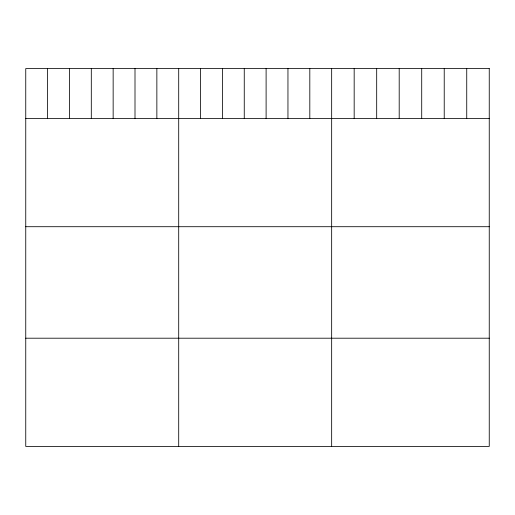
<?xml version="1.0" encoding="UTF-8"?>
<svg xmlns="http://www.w3.org/2000/svg" width="515" height="515" viewBox="0 0 515 515"><rect width="100%" height="100%" fill="white"/><g stroke="black" fill="none" stroke-linecap="round" stroke-linejoin="round"><path stroke-width="0.77" d="M25.75 118.502L489.25 118.502M25.75 226.709L489.25 226.709M25.75 338.201L489.25 338.201M466.738 68.592L466.738 118.502M444.226 68.592L444.226 118.502M421.714 68.592L421.714 118.502M399.196 68.592L399.196 118.502M376.684 68.592L376.684 118.502M354.172 68.592L354.172 118.502M331.66 68.592L331.66 446.408M309.811 68.592L309.811 118.502M287.956 68.592L287.956 118.502M266.107 68.592L266.107 118.502M244.258 68.592L244.258 118.502M222.409 68.592L222.409 118.502M200.554 68.592L200.554 118.502M178.705 68.592L178.705 446.408M156.856 68.592L156.856 118.502M135.001 68.592L135.001 118.502M113.152 68.592L113.152 118.502M91.303 68.592L91.303 118.502M69.454 68.592L69.454 118.502M47.599 68.592L47.599 118.502M489.25 68.592L25.75 68.592L25.75 446.408L489.25 446.408L489.25 68.592"/></g></svg>
